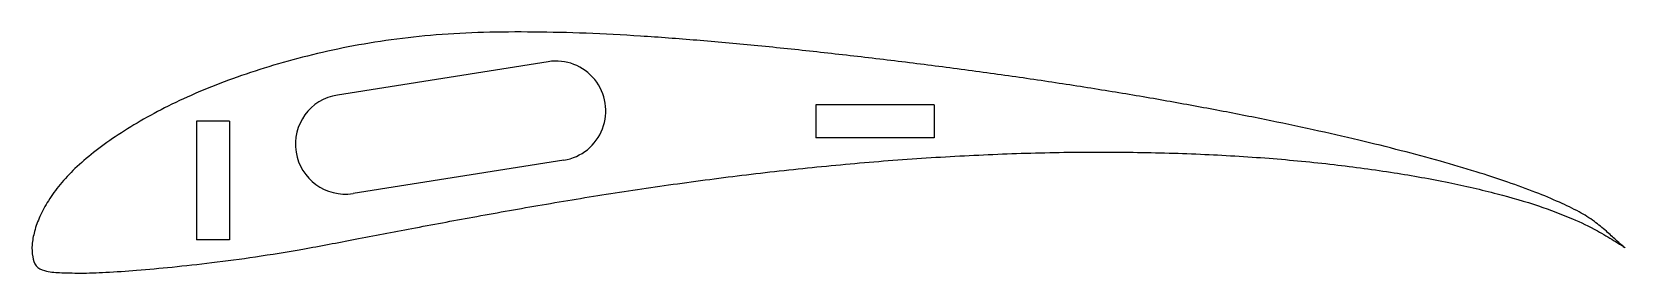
# Model space of a CAD drawing. Header units: millimetres. Extents: x 0 to 168, y -3 to 23.
import ezdxf

# ---------------------------------------------------------------- set-up
doc = ezdxf.new("R2010")
doc.units = ezdxf.units.MM

msp = doc.modelspace()

# ---------------------------------------------------------------- linework, layer by layer
at = {"color": 7, "linetype": 'Continuous', "lineweight": 25}
for p, q in [((32.21, 16.1), (54.44, 19.61)), ((82.64, 15.07), (82.64, 11.57)), ((95.14, 15.07), (82.64, 15.07)), ((95.14, 15.07), (95.14, 11.57)), ((17.33, 13.34), (17.33, 0.84)), ((20.83, 13.34), (17.33, 13.34)), ((20.83, 13.34), (20.83, 0.84)), ((95.14, 11.57), (82.64, 11.57)), ((56.08, 9.24), (33.85, 5.73)), ((20.83, 0.84), (17.33, 0.84))]:
    msp.add_line(p, q, dxfattribs=at)
for centre, start, end in [((55.26, 14.42), 278.973, 98.973), ((33.03, 10.91), 98.973, 278.973)]:
    msp.add_arc(centre, 5.25, start, end, dxfattribs=at)
msp.add_open_spline([(168, 0), (168, 0), (167.35, 0.44), (166.63, 0.87), (164.76, 2), (162.21, 3.21), (158.65, 4.54), (154.3, 5.79), (149.21, 6.95), (143.47, 7.98), (137.15, 8.83), (130.34, 9.48), (123.11, 9.91), (115.56, 10.11), (107.76, 10.08), (99.81, 9.81), (91.79, 9.33), (83.79, 8.65), (75.88, 7.79), (68.14, 6.79), (60.65, 5.68), (53.45, 4.49), (46.62, 3.27), (40.2, 2.07), (34.23, 0.93), (28.74, -0.12), (23.7, -0.95), (19.1, -1.55), (14.92, -2.02), (11.19, -2.36), (7.95, -2.58), (5.24, -2.69), (3.08, -2.62), (1.5, -2.54), (0.33, -1.98), (0.01, -0.86), (-0.04, 0.37), (0.24, 1.82), (0.82, 3.39), (1.73, 5.04), (2.96, 6.74), (4.56, 8.44), (6.52, 10.11), (8.83, 11.78), (11.46, 13.41), (14.41, 14.98), (17.66, 16.48), (21.21, 17.86), (25.02, 19.13), (29.09, 20.25), (33.39, 21.21), (37.93, 21.95), (42.69, 22.47), (47.71, 22.73), (52.98, 22.75), (58.5, 22.62), (64.23, 22.31), (70.15, 21.87), (76.21, 21.32), (82.38, 20.68), (88.61, 19.97), (94.85, 19.21), (101.04, 18.39), (107.14, 17.51), (113.12, 16.58), (118.92, 15.61), (124.53, 14.59), (129.9, 13.54), (135, 12.47), (139.81, 11.38), (144.28, 10.27), (148.41, 9.17), (152.16, 8.06), (155.51, 6.98), (158.45, 5.91), (160.97, 4.87), (163.05, 3.88), (164.72, 2.85), (165.94, 1.83), (166.98, 0.87), (167.45, 0.42), (168, 0), (168, 0)], degree=3, knots=[0, 0, 0, 0, 0.001, 0.004147, 0.009748, 0.018044, 0.028864, 0.041831, 0.056714, 0.073341, 0.091508, 0.111022, 0.131662, 0.153208, 0.175433, 0.19811, 0.221011, 0.243906, 0.266573, 0.28881, 0.310405, 0.331178, 0.350944, 0.369556, 0.386865, 0.402753, 0.417196, 0.43038, 0.442363, 0.453032, 0.462284, 0.470026, 0.476177, 0.48065, 0.483553, 0.486421, 0.489953, 0.494097, 0.498851, 0.504197, 0.510125, 0.516691, 0.524012, 0.532092, 0.540898, 0.550403, 0.560581, 0.571396, 0.582828, 0.59483, 0.607347, 0.620384, 0.633969, 0.6482, 0.663194, 0.678899, 0.695227, 0.712113, 0.729459, 0.747143, 0.76501, 0.782905, 0.800688, 0.818242, 0.835449, 0.852212, 0.86843, 0.884009, 0.898855, 0.912882, 0.926011, 0.938167, 0.94929, 0.959322, 0.968217, 0.975948, 0.982474, 0.987905, 0.992517, 0.996351, 0.99902, 1, 1, 1, 1], dxfattribs=at)

doc.saveas('drawing.dxf')
